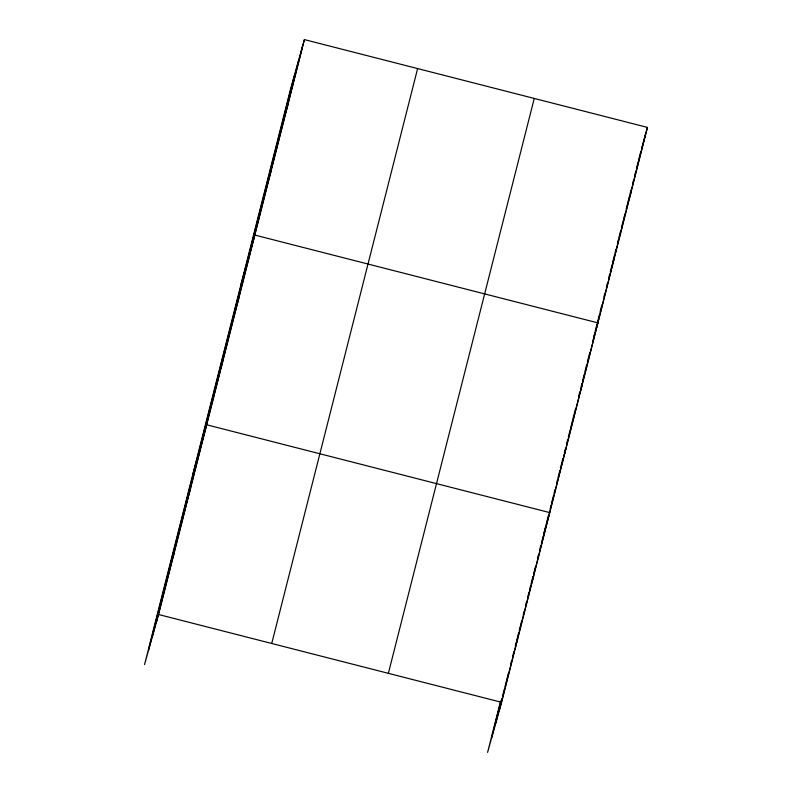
<?xml version="1.0" encoding="UTF-8"?>
<svg xmlns="http://www.w3.org/2000/svg" width="792" height="792" viewBox="0 0 792 792"><rect width="100%" height="100%" fill="white"/><g stroke="black" fill="none" stroke-linecap="round" stroke-linejoin="round"><path stroke-width="1.19" d="M148.52 650.341L294.406 75.438M152.618 635.669L298.505 60.766M156.598 621.433L302.475 46.53M304.415 39.6L290.426 89.684L144.55 664.587L158.529 614.503L304.415 39.6L647.45 127.413L501.574 702.316L487.585 752.4L500.603 701.088M271.735 643.48L417.612 68.577M388.367 673.339L534.253 98.436M491.565 738.164L500.95 701.168M495.663 723.482L502.019 698.425M502.623 696.039L504.445 688.882M505.048 686.496L508.375 673.368M510.493 665.023L511.404 661.439M512.919 655.479L513.83 651.895M515.344 645.926L516.245 642.352M516.859 639.966L518.671 632.808M519.275 630.412L521.7 620.869M523.215 614.909L524.126 611.325M525.641 605.355L526.541 601.781M527.759 597.01L528.967 592.238M529.571 589.852L530.482 586.268M531.086 583.882L532.907 576.724M533.511 574.339L535.323 567.181M537.441 558.825L538.352 555.241M539.867 549.282L540.778 545.698M541.382 543.312L543.193 536.154M545.619 526.611L543.807 533.768L549.717 512.602L206.672 424.789L192.684 474.863M546.223 524.225L548.648 514.681M550.163 508.712L551.074 505.128M551.678 502.742L553.489 495.584M554.093 493.198L555.004 489.624M556.519 483.655L557.429 480.071M558.033 477.685L559.845 470.527M560.459 468.141L562.874 458.598M564.389 452.628L565.3 449.054M566.815 443.084L567.725 439.51M568.329 437.125L570.141 429.957M570.745 427.571L575.596 408.484M578.625 396.554L579.526 392.971M581.041 387.001L581.952 383.427M582.556 381.041L584.377 373.883M584.981 371.498L586.793 364.34M587.407 361.944L589.822 352.4M593.743 336.947L594.653 333.392M595.247 331.016L597.049 323.908M597.653 321.542L599.455 314.434M600.059 312.068L601.861 304.96M603.969 296.663L604.87 293.109M606.375 287.189L607.276 283.635M608.781 277.715L609.682 274.161M610.286 271.785L612.087 264.677M612.681 262.31L614.493 255.202M615.087 252.836L615.988 249.282M617.493 243.352L618.394 239.798M618.997 237.432L620.799 230.323M621.403 227.957L623.205 220.849M623.809 218.473L625.007 213.741M626.215 208.999L629.521 195.97M630.125 193.604L631.026 190.05M632.521 184.12L633.432 180.566M634.927 174.646L635.827 171.092M636.431 168.726L638.233 161.618M638.837 159.242L640.639 152.133M499.633 709.246L614.384 257.727M612.751 263.469L645.52 134.343M285.942 111.682L287.882 104.752M269.409 176.834L271.349 169.914M240.827 285.15L254.816 235.066L597.851 322.879L592.941 340.491M236.828 305.237L238.768 298.307M220.78 368.468L222.72 361.548M188.694 494.95L190.625 488.02M172.646 558.192L174.577 551.262M641.876 147.401L647.45 127.413M628.987 199.495L630.917 192.575M579.873 393.05L581.803 386.12M563.825 456.291L565.755 449.361M531.729 582.764L533.669 575.843M515.681 646.005L517.621 639.075M158.529 614.503L501.574 702.316"/></g></svg>
